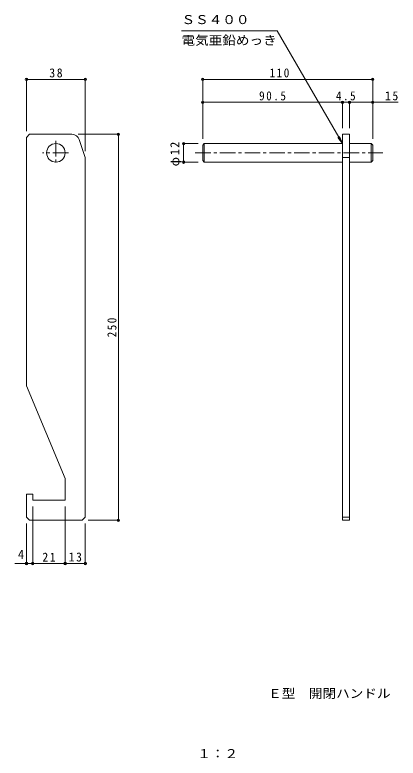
# Model space of a CAD drawing. Units: millimetres, scale not verified. Extents: x -127 to 121, y -267 to 214.
import ezdxf
from ezdxf.enums import TextEntityAlignment as Align

# ---------------------------------------------------------------- set-up
doc = ezdxf.new("R2010")
doc.units = ezdxf.units.MM
doc.header["$LTSCALE"] = 2
doc.header["$PDMODE"] = 32
doc.header["$PDSIZE"] = 1.6
doc.linetypes.add('CHAIN1', pattern=[8, 5, -1, 1, -1])
for name, color, linetype, lineweight in [('2-2', 3, 'Continuous', 9), ('2-4', 7, 'Continuous', 9), ('2-E_2-Eﾚｲﾔ', 7, 'Continuous', 9)]:
    doc.layers.add(name, color=color, linetype=linetype, lineweight=lineweight)
doc.layers.add('F-4_F-4ﾚｲﾔ', color=2, linetype='Continuous')
doc.layers.add('F-5_F-5ﾚｲﾔ', color=2, linetype='Continuous')
doc.styles.add('ＭＳ ゴシック', font='')
doc.styles.get('ＭＳ ゴシック').set_extended_font_data('MS Gothic')

msp = doc.modelspace()

# ---------------------------------------------------------------- linework, layer by layer
at = {"layer": '2-2'}
for p, q in [((-119.496, 134.589), (-117.496, 136.589)), ((-90.1, 136.589), (-117.496, 136.589)), ((-119.496, 134.589), (-119.496, -26.411)), ((-85.356, 133.17), (-81.496, 121.589)), ((-5.454, 129.589), (-4.454, 130.589)), ((-4.454, 130.589), (-4.454, 118.589)), ((-4.454, 130.589), (85.046, 130.589)), ((103.546, 130.589), (89.546, 130.589)), ((104.546, 129.589), (103.546, 130.589)), ((103.546, 130.589), (103.546, 118.589)), ((-5.454, 119.589), (-5.454, 129.589)), ((104.546, 119.589), (104.546, 129.589)), ((-81.496, -111.411), (-81.496, 121.589)), ((85.046, 121.589), (89.546, 121.589)), ((-5.454, 119.589), (-4.454, 118.589)), ((-4.454, 118.589), (85.046, 118.589)), ((103.546, 118.589), (89.546, 118.589)), ((103.546, 118.589), (104.546, 119.589)), ((-94.496, -86.411), (-119.496, -26.411)), ((-94.496, -86.411), (-94.496, -100.411)), ((-115.496, -96.411), (-119.496, -96.411)), ((-119.496, -111.411), (-119.496, -96.411)), ((-115.496, -96.411), (-115.496, -100.411)), ((-94.496, -100.411), (-115.496, -100.411)), ((-117.496, -113.411), (-119.496, -111.411)), ((-117.496, -113.411), (-83.496, -113.411)), ((-83.496, -113.411), (-81.496, -111.411)), ((89.546, -111.411), (85.046, -111.411))]:
    msp.add_line(p, q, dxfattribs=at)
at = {"layer": '2-2', "linetype": 'CHAIN1'}
for p, q in [((-100.496, 132.259), (-100.496, 117.003)), ((-92.37, 124.589), (-109.15, 124.589)), ((-10.299, 124.589), (111.192, 124.589))]:
    msp.add_line(p, q, dxfattribs=at)
at = {"layer": '2-2'}
msp.add_lwpolyline([(85.046, -113.411), (85.046, 136.589), (89.546, 136.589), (89.546, -113.411)], close=True, dxfattribs=at)
msp.add_circle((-100.496, 124.589), 6, dxfattribs=at)
msp.add_arc((-90.1, 131.589), 5, 18.43504, 90, dxfattribs=at)
at = {"layer": '2-4'}
for p, q in [((-119.496, 172.767), (-119.496, 138.589)), ((-119.496, 172.167), (-81.496, 172.167)), ((-81.496, 172.767), (-81.496, 125.589)), ((-5.454, 172.767), (-5.454, 133.589)), ((104.546, 172.167), (-5.454, 172.167)), ((104.546, 172.767), (104.546, 133.589)), ((-5.454, 157.31), (85.046, 157.31)), ((85.046, 157.91), (85.046, 140.589)), ((89.546, 157.31), (85.046, 157.31)), ((89.546, 157.91), (89.546, 140.589)), ((89.546, 157.31), (104.546, 157.31)), ((104.546, 157.31), (121.017, 157.31)), ((-59.421, 136.589), (-86.1, 136.589)), ((-60.021, 136.589), (-60.021, -113.411)), ((-18.411, 130.589), (-8.454, 130.589)), ((-17.811, 130.589), (-17.811, 118.589)), ((-18.411, 118.589), (-8.454, 118.589)), ((-115.496, -142.011), (-115.496, -104.411)), ((-94.496, -142.011), (-94.496, -104.411)), ((-119.496, -142.011), (-119.496, -115.411)), ((-81.496, -142.011), (-81.496, -115.411)), ((-59.421, -113.411), (-79.496, -113.411)), ((-119.496, -141.411), (-127.036, -141.411)), ((-115.496, -141.411), (-119.496, -141.411)), ((-94.496, -141.411), (-115.496, -141.411)), ((-81.496, -141.411), (-94.496, -141.411))]:
    msp.add_line(p, q, dxfattribs=at)
for p in [(-119.496, 172.167), (-81.496, 172.167), (-5.454, 172.167), (104.546, 172.167), (-5.454, 157.31), (85.046, 157.31), (89.546, 157.31), (104.546, 157.31), (-60.021, 136.589), (-17.811, 130.589), (-17.811, 118.589), (-60.021, -113.411), (-119.496, -141.411), (-115.496, -141.411), (-94.496, -141.411), (-81.496, -141.411)]:
    msp.add_point(p, dxfattribs=at)
at = {"layer": '2-E_2-Eﾚｲﾔ'}
for p, q in [((-19.178, 203.722), (42.822, 203.722)), ((85.046, 130.589), (42.822, 203.722)), ((85.046, 130.589), (83.133, 135.208)), ((85.046, 130.589), (82.002, 134.556))]:
    msp.add_line(p, q, dxfattribs=at)

# ---------------------------------------------------------------- texts
at = {"layer": '2-4', "color": 2, "style": 'ＭＳ ゴシック', "width": 1.1}
for s, p in [('ＳＳ４００', (-19.178, 206.225)), ('電気亜鉛めっき', (-19.178, 192.819))]:
    msp.add_text(s, height=5.865, dxfattribs=at).set_placement(p, align=Align.BOTTOM_LEFT)
at = {"layer": '2-4', "color": 2, "style": 'ＭＳ ゴシック'}
msp.add_text('4', height=5.865, dxfattribs=at).set_placement((-125.079, -140.211), align=Align.BOTTOM_LEFT)
at = {"layer": '2-4', "color": 2, "char_height": 5.865, "attachment_point": 7, "style": 'ＭＳ ゴシック'}
for s, insert in [('\\T1.27;\\W0.95;38', (-104.746, 173.367)), ('\\T1.27;\\W0.9;110', (37.864, 173.367)), ('\\T1.28;\\W0.9;90.5', (31.046, 158.51)), ('\\T1.27;\\W0.9;4.5', (80.796, 158.51)), ('\\T1.27;\\W0.95;15', (112.517, 158.51)), ('\\T1.27;\\W0.95;21', (-109.246, -140.211)), ('\\T1.27;\\W0.95;13', (-92.246, -140.211))]:
    msp.add_mtext(s, dxfattribs=dict(at, insert=insert))
at = {"layer": '2-4', "color": 2, "char_height": 5.865, "attachment_point": 7, "rotation": 90, "style": 'ＭＳ ゴシック'}
for s, insert in [('\\T1.19;φ12', (-19.011, 115.839)), ('\\T1.27;\\W0.9;250', (-61.221, 5.089))]:
    msp.add_mtext(s, dxfattribs=dict(at, insert=insert))
at = {"layer": 'F-4_F-4ﾚｲﾔ', "style": 'ＭＳ ゴシック', "width": 1.1}
msp.add_text('１：２', height=5.865, dxfattribs=at).set_placement((-8.953, -269.256), align=Align.BOTTOM_LEFT)
at = {"layer": 'F-5_F-5ﾚｲﾔ', "style": 'ＭＳ ゴシック', "width": 1.1}
msp.add_text('Ｅ型\u3000開閉ハンドル', height=5.865, dxfattribs=at).set_placement((36.9, -230.279), align=Align.BOTTOM_LEFT)

doc.saveas('drawing.dxf')
